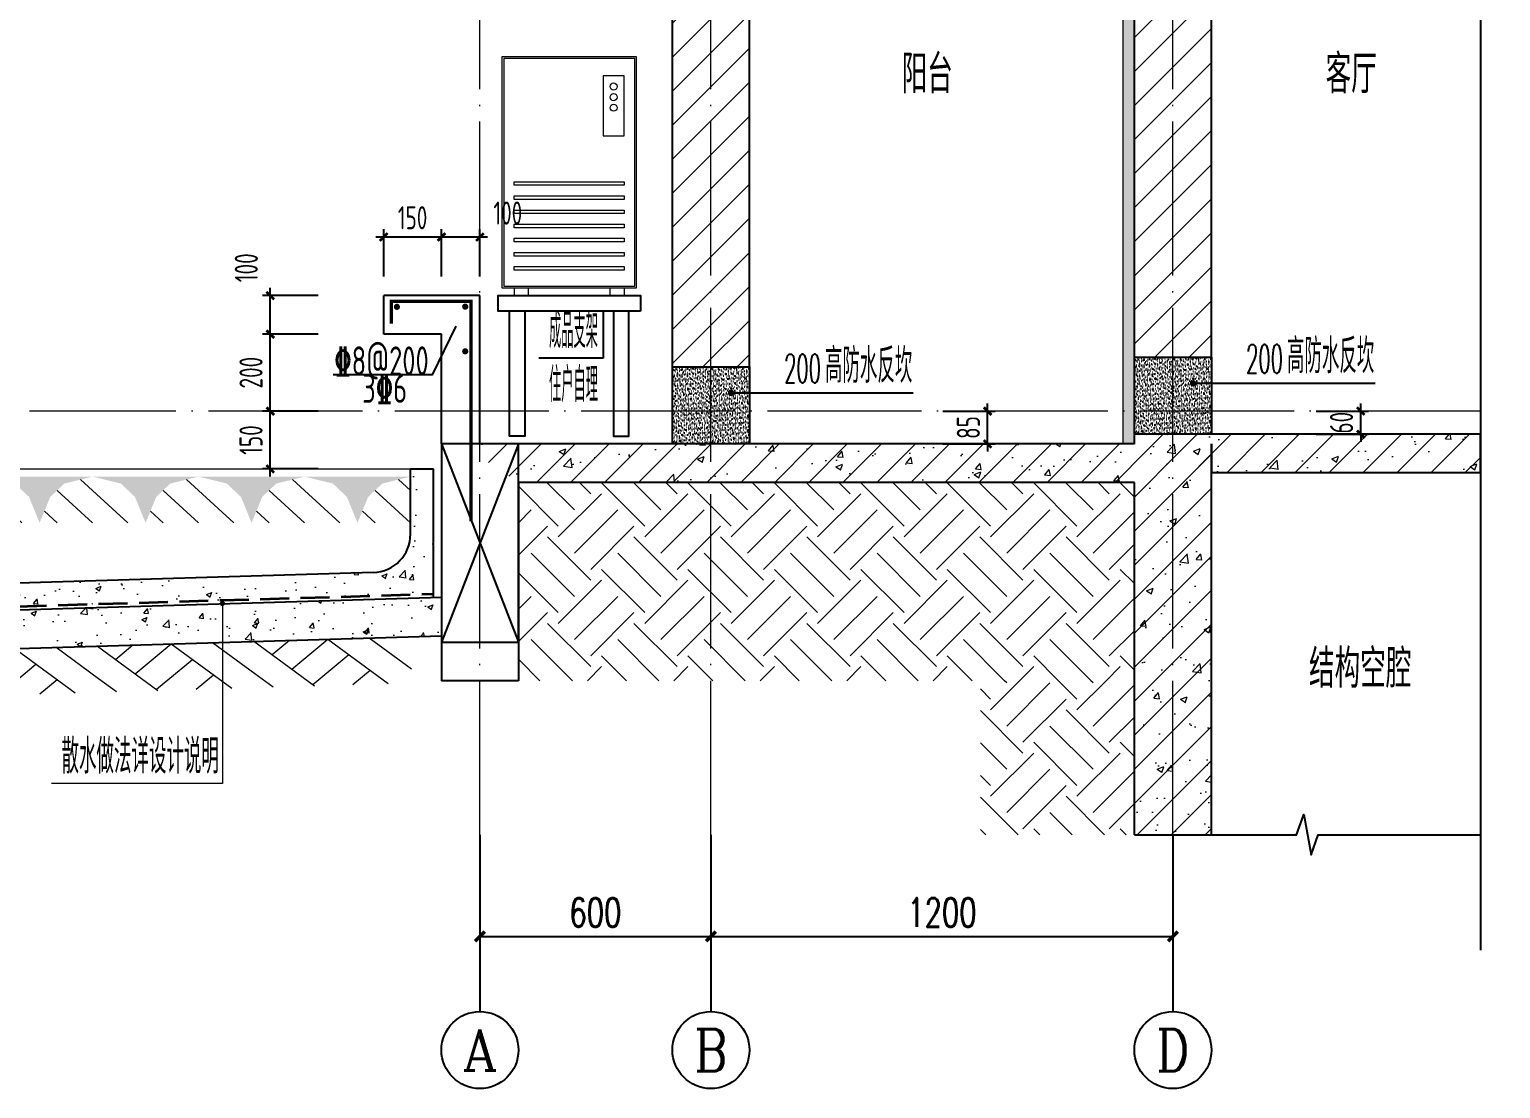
# Model space of a CAD drawing. Extents: x -1712635 to -854203, y -534641 to -21985.
# Drawn here: x -981584 to -977763, y -165650 to -162899 of the extents above; entities that cross this region are included whole.
import ezdxf
from ezdxf.enums import TextEntityAlignment as Align

# ---------------------------------------------------------------- set-up
doc = ezdxf.new("R2010")
doc.units = 0
doc.header["$LTSCALE"] = 1000
doc.linetypes.add('DASH', pattern=[0.35, 0.25, -0.1])
doc.linetypes.add('DOTE', pattern=[2.42, 2, -0.2, 0.02, -0.2])
doc.layers.get('0').update_dxf_attribs({"linetype": 'CONTINUOUS'})
doc.layers.get('Defpoints').update_dxf_attribs({"linetype": 'CONTINUOUS'})
for name, color, linetype in [('A-AXIS_TEXT', 7, 'CONTINUOUS'), ('AXIS', 3, 'CONTINUOUS'), ('COLUMN', 4, 'CONTINUOUS'), ('DIM', 2, 'CONTINUOUS'), ('DIM_IDEN', 67, 'CONTINUOUS'), ('DIM_SYMB', 3, 'CONTINUOUS'), ('PUB_TEXT', 2, 'CONTINUOUS'), ('REIN', 6, 'CONTINUOUS'), ('S-大样-砼线', 7, 'CONTINUOUS'), ('S-引出线', 40, 'CONTINUOUS'), ('TEXT', 2, 'CONTINUOUS'), ('WALL', 2, 'CONTINUOUS'), ('空调外机', 8, 'CONTINUOUS'), ('立面-看线', 251, 'CONTINUOUS')]:
    doc.layers.add(name, color=color, linetype=linetype)
for name, color, linetype, lineweight in [('AXIS_TEXT', 7, 'CONTINUOUS', 20), ('DOTE', 19, 'DOTE', 9), ('PUB_HATCH', 8, 'CONTINUOUS', 9), ('填充', 251, 'CONTINUOUS', 5), ('平面-排水沟', 86, 'CONTINUOUS', 15), ('平面-空调室外机', 143, 'CONTINUOUS', 9), ('立面-中轮廓线', 30, 'CONTINUOUS', 35), ('粉刷', 251, 'CONTINUOUS', 9)]:
    doc.layers.add(name, color=color, linetype=linetype, lineweight=lineweight)
doc.styles.add('_TCH_AXIS', font='COMPLEX', dxfattribs={"bigfont": 'GBCBIG'})
doc.styles.add('_TCH_DIM_T3', font='SIMPLEX', dxfattribs={"width": 0.705882, "bigfont": 'GBCBIG'})
doc.styles.add('COMPLEX', font='COMPLEX')
doc.styles.add('DIM_FONT_T3', font='SIMPLEX', dxfattribs={"width": 0.705882, "bigfont": 'GBCBIG'})
doc.styles.add('TSSD_DIMENSION', font='Tssdeng.shx', dxfattribs={"width": 0.7, "bigfont": 'tssdchn.shx'})
doc.styles.add('TSSD_REIN', font='tssdeng.shx', dxfattribs={"width": 0.7, "height": 300, "bigfont": 'tssdchn.shx'})
doc.dimstyles.new('_TCH_ARCH&&25', dxfattribs={"dimtxt": 74.375, "dimasz": 25, "dimexe": 62.5, "dimexo": 75, "dimgap": 25, "dimtad": 1, "dimdec": 0, "dimzin": 0, "dimdsep": 46, "dimtxsty": '_TCH_DIM_T3', "dimblk": 'ARCHTICK', "dimcen": 0.09, "dimclrt": 7, "dimazin": 0, "dimtfac": 1, "dimtdec": 0, "dimtix": 1, "dimtmove": 2, "dimatfit": 3, "dimldrblk": 'ARCHTICK', "dimfxl": 0, "dimtolj": 1, "dimtzin": 0, "dimarcsym": 0})
doc.dimstyles.new('TSSD_20_20', dxfattribs={"dimtxt": 60, "dimasz": 20, "dimexe": 20, "dimexo": 50, "dimgap": 20, "dimtad": 1, "dimdec": 0, "dimzin": 0, "dimdsep": 46, "dimtxsty": 'TSSD_DIMENSION', "dimblk": 'ARCHTICK', "dimblk1": 'ARCHTICK', "dimblk2": 'ARCHTICK', "dimcen": 0, "dimdle": 20, "dimclrt": 7, "dimadec": 0, "dimazin": 0, "dimtfac": 1, "dimtdec": 0, "dimtix": 1, "dimtmove": 2, "dimatfit": 3, "dimfxl": 0, "dimtolj": 1, "dimtzin": 0, "dimarcsym": 0})
pattern_1 = [(45, (-1845822.76, -37904.43), (0, 224.506403), [158.75, -158.75]), (45, (-1845864.85, -37862.34), (0, 224.506403), [158.75, -158.75]), (45, (-1845906.95, -37820.24), (0, 224.506403), [158.75, -158.75]), (135, (-1845906.95, -37792.18), (-224.506403, 0), [158.75, -158.75]), (135, (-1845864.85, -37750.08), (-224.506403, 0), [158.75, -158.75]), (135, (-1845822.76, -37707.99), (-224.506403, 0), [158.75, -158.75])]
pattern_2 = [(50, (28072.99, 249033.25), (143.452037, -12.550427), [15, -165]), (355, (28072.99, 249033.25), (-27.750267, 150.438427), [12, -132]), (100.4514, (28084.94, 249032.2), (115.701876, 137.88791), [12.74804, -140.22842]), (46.1842, (28072.99, 249073.25), (213.44821, -33.1038), [22.5, -247.5]), (96.6356, (28090.77, 249070.5), (186.93254, 194.82357), [19.12206, -210.3426]), (351.1842, (28072.99, 249073.25), (186.93239, 194.82372), [18, -198]), (21, (28092.99, 249063.25), (119.38141, -80.52378), [15, -165]), (326, (28092.99, 249063.25), (48.663066, 145.03001), [12, -132]), (71.4514, (28102.93, 249056.54), (168.044526, 64.5061), [12.74804, -140.22842]), (37.5, (28072.986, 249033.25), (2.431971, 66.578771), [0, -130.4, 0, -134, 0, -132.5]), (7.5, (28072.986, 249033.25), (52.613907, 78.882342), [0, -76.4, 0, -127.4, 0, -50.5]), (327.5, (28028.386, 249033.25), (106.764487, -4.510974), [0, -50, 0, -156, 0, -207]), (317.5, (28008.39, 249033.25), (116.637234, 20.020996), [0, -65, 0, -103.6, 0, -147])]
pattern_3 = [(45, (-1569657.01, 4597.395), (-44.1941915, 44.1941915), [])]
pattern_4 = [(45, (-1569657.01, 4552.52), (-44.194174, 44.194174), []), (50, (-1569657.01, 4552.52), (179.315046, -15.688034), [18.75, -206.25]), (355, (-1569657.01, 4552.52), (-34.687833, 188.048033), [15, -165]), (100.4514, (-1569642.07, 4551.21), (144.627345, 172.359886), [15.93505, -175.28553]), (46.1842, (-1569657, 4602.52), (266.81026, -41.37975), [28.125, -309.375]), (96.6356, (-1569634.78, 4599.07), (233.66568, 243.52947), [23.90257, -262.92825]), (351.1842, (-1569657, 4602.52), (233.66549, 243.52965), [22.5, -247.5]), (21, (-1569632.01, 4590.02), (149.226763, -100.654723), [18.75, -206.25]), (326, (-1569632.01, 4590.02), (60.828833, 181.28751), [15, -165]), (71.4514, (-1569619.58, 4581.63), (210.055657, 80.632624), [15.93505, -175.28553]), (37.5, (-1569657.01, 4552.52), (3.039964, 83.2234635), [0, -163, 0, -167.5, 0, -165.625]), (7.5, (-1569657.01, 4552.52), (65.767384, 98.602928), [0, -95.5, 0, -159.25, 0, -63.125]), (327.5, (-1569712.76, 4552.52), (133.455609, -5.638718), [0, -62.5, 0, -195, 0, -258.75]), (317.5, (-1569737.76, 4552.52), (145.796542, 25.026246), [0, -81.25, 0, -129.5, 0, -183.75])]

# ---------------------------------------------------------------- blocks, each defined once
blk = doc.blocks.new('$LINEPAT$素土夯实')
at = {"color": 0}
for p, q in [((0, -210), (210, 0)), ((120, -300), (420, 0)), ((420, 0), (607.5, -187.5)), ((495, -300), (795, 0)), ((615, 0), (705, -90)), ((315, -105), (502.5, -292.5)), ((210, -210), (300, -300)), ((705, -300), (795, -210))]:
    blk.add_line(p, q, dxfattribs=at)
blk = doc.blocks.new('$LinePat$自然土壤')
at = {"color": 0}
for p, q in [((0, -90), (71, -19)), ((0, -300), (210.7, -89.3)), ((420, -300), (630, -90)), ((210, -300), (286.4, -223.6))]:
    blk.add_line(p, q, dxfattribs=at)
for points in [[(0, 0), (630, 0), (168, -45), (462, -45)], [(168, -45), (462, -45), (252, -132), (378, -132)], [(252, -132), (378, -132), (315, -300)]]:
    blk.add_solid(points, dxfattribs=at)
blk = doc.blocks.new('sanshui')
at = {"layer": '粉刷'}
h = blk.add_hatch(dxfattribs=at)
h.set_pattern_fill('混凝土', color=256, scale=20)
h.set_pattern_definition(pattern_2)
edge = h.paths.add_edge_path()
edge.add_line((346317.8, 427329.6), (346257.8, 427329.6))
edge.add_line((346257.8, 427329.6), (346257.8, 427160.3))
edge.add_arc((346157.8, 427160.3), 100, 271.7184, 360, ccw=False)
edge.add_line((346160.8, 427060.3), (345137.8, 427029.6))
edge.add_line((345137.8, 427029.6), (345137.8, 426969.6))
edge.add_line((345137.8, 426969.6), (346317.8, 427005))
edge.add_line((346317.8, 427005), (346317.8, 427329.6))
h = blk.add_hatch(dxfattribs=at)
h.set_pattern_fill('混凝土', color=256, scale=20)
h.set_pattern_definition(pattern_2)
h.paths.add_polyline_path([(346337.8, 426895.6), (346337.8, 426995.6), (345037.8, 426956.6), (345037.8, 426856.6)])
at = {"layer": 'COLUMN'}
for p, q in [((346257.8, 427329.6), (346317.8, 427329.6)), ((346257.8, 427160.3), (346257.8, 427329.6)), ((346317.8, 426995), (346317.8, 427329.6)), ((346160.8, 427060.3), (345137.8, 427029.6)), ((345137.8, 426959.6), (345137.8, 427029.6)), ((346338.1, 426995.6), (345037.8, 426956.6)), ((345037.8, 426856.6), (345037.8, 426956.6)), ((346338.1, 426895.6), (345037.8, 426856.6))]:
    blk.add_line(p, q, dxfattribs=at)
blk.add_arc((346157.8, 427160.3), 100, 271.7184, 0, dxfattribs=at)
at = {"layer": '立面-中轮廓线', "linetype": 'DASH', "ltscale": 0.3}
blk.add_lwpolyline([(345027.8, 426856.6), (345027.8, 426966.3), (346317.8, 427005)], dxfattribs=at)
at = {"layer": '粉刷'}
blk.add_line((344881.5, 427329.6), (346257.8, 427329.6), dxfattribs=at)
at = {"layer": '粉刷', "yscale": 0.4, "zscale": 0.4}
for name, p, xscale, rotation in [('$LinePat$自然土壤', (345156.8, 427309.6), -0.4369306507241237, 359.9999999999903), ('$LinePat$自然土壤', (345432, 427309.6), -0.4369306507241237, 359.9999999999903), ('$LinePat$自然土壤', (345707.3, 427309.6), -0.4369306507241237, 359.9999999999903), ('$LinePat$自然土壤', (345982.6, 427309.6), -0.4369306507241237, 359.9999999999903), ('$LinePat$自然土壤', (346257.8, 427309.6), -0.4369306507241237, 359.9999999999903), ('$LINEPAT$素土夯实', (345444.5, 426868.8), -0.5117605352322558, 1.718358001643932), ('$LINEPAT$素土夯实', (345851.2, 426881), -0.5117605352322558, 1.718358001643932), ('$LINEPAT$素土夯实', (346257.8, 426893.2), -0.5117605352322558, 1.718358001643932)]:
    blk.add_blockref(name, p, dxfattribs=dict(at, xscale=xscale, rotation=rotation))
blk = doc.blocks.new('kongtiao')
for p, q in [((-338.7, 49), (-338.7, -550.8)), ((11, 49), (-338.7, 49)), ((-334.1, 44.4), (-334.1, -546.2)), ((6.4, 44.4), (-334.1, 44.4)), ((6.4, -546.2), (6.4, 44.4)), ((11, -550.8), (11, 49)), ((-76.2, -0.5), (-76.2, -156.5)), ((-21.1, -0.5), (-76.2, -0.5)), ((-21.1, -156.5), (-21.1, -0.5)), ((-76.2, -156.5), (-21.1, -156.5)), ((-338.7, -550.8), (11, -550.8)), ((-334.1, -546.2), (6.4, -546.2)), ((-306.6, -550.8), (-306.6, -571.2)), ((-306.6, -571.2), (-269.8, -571.2)), ((-269.8, -571.2), (-269.8, -550.8)), ((-57.9, -571.2), (-57.9, -550.8)), ((-21.1, -571.2), (-57.9, -571.2)), ((-21.1, -550.8), (-21.1, -571.2))]:
    blk.add_line(p, q)
for points in [[(-306.6, -275.4), (-21.1, -275.4), (-21.1, -284.6), (-306.6, -284.6)], [(-306.6, -312.1), (-21.1, -312.1), (-21.1, -321.3), (-306.6, -321.3)], [(-306.6, -348.8), (-21.1, -348.8), (-21.1, -358), (-306.6, -358)], [(-306.6, -385.6), (-21.1, -385.6), (-21.1, -394.7), (-306.6, -394.7)], [(-306.6, -422.3), (-21.1, -422.3), (-21.1, -431.5), (-306.6, -431.5)], [(-306.6, -459), (-21.1, -459), (-21.1, -468.2), (-306.6, -468.2)], [(-306.6, -495.7), (-21.1, -495.7), (-21.1, -504.9), (-306.6, -504.9)]]:
    blk.add_lwpolyline(points, close=True)
for centre in [(-48.7, -28), (-48.7, -55.6), (-48.7, -83.1)]:
    blk.add_circle(centre, 9.18)
blk = doc.blocks.new('_ArchTick')
at = {"color": 0, "const_width": 0.35}
blk.add_lwpolyline([(-0.5, -0.5), (0.5, 0.5)], dxfattribs=at)
blk = doc.blocks.new('*D2851')
at = {"layer": 'AXIS', "color": 0, "lineweight": -2}
for p, q in [((-980413.7, -165065.5), (-980413.7, -165317.1)), ((-979813.7, -165065.5), (-979813.7, -165317.1)), ((-980413.7, -165254.6), (-979813.7, -165254.6))]:
    blk.add_line(p, q, dxfattribs=at)
at = {"layer": 'Defpoints', "color": 0}
for p in [(-980413.7, -164990.5), (-979813.7, -164990.5), (-979813.7, -165254.6)]:
    blk.add_point(p, dxfattribs=at)
at = {"layer": 'AXIS', "color": 0, "lineweight": -2, "xscale": 25, "yscale": 25, "zscale": 25, "rotation": 180}
blk.add_blockref('_ArchTick', (-980413.7, -165254.6), dxfattribs=at)
at = {"layer": 'AXIS', "color": 0, "lineweight": -2, "xscale": 25, "yscale": 25, "zscale": 25}
blk.add_blockref('_ArchTick', (-979813.7, -165254.6), dxfattribs=at)
at = {"layer": 'AXIS', "color": 7, "insert": (-980113.7, -165192.4), "char_height": 74.38, "attachment_point": 5, "style": '_TCH_DIM_T3'}
blk.add_mtext('\\A1;600', dxfattribs=at)
blk = doc.blocks.new('*D2852')
at = {"layer": 'AXIS', "color": 0, "lineweight": -2}
for p, q in [((-979813.7, -165065.5), (-979813.7, -165317.1)), ((-978613.7, -165065.5), (-978613.7, -165317.1)), ((-979813.7, -165254.6), (-978613.7, -165254.6))]:
    blk.add_line(p, q, dxfattribs=at)
at = {"layer": 'Defpoints', "color": 0}
for p in [(-979813.7, -164990.5), (-978613.7, -164990.5), (-978613.7, -165254.6)]:
    blk.add_point(p, dxfattribs=at)
at = {"layer": 'AXIS', "color": 0, "lineweight": -2, "xscale": 25, "yscale": 25, "zscale": 25, "rotation": 180}
blk.add_blockref('_ArchTick', (-979813.7, -165254.6), dxfattribs=at)
at = {"layer": 'AXIS', "color": 0, "lineweight": -2, "xscale": 25, "yscale": 25, "zscale": 25}
blk.add_blockref('_ArchTick', (-978613.7, -165254.6), dxfattribs=at)
at = {"layer": 'AXIS', "color": 7, "insert": (-979213.7, -165192.4), "char_height": 74.38, "attachment_point": 5, "style": '_TCH_DIM_T3'}
blk.add_mtext('\\A1;1200', dxfattribs=at)
blk = doc.blocks.new('_AXISO')
blk.add_circle((0, 0), 0.5)
at = {"layer": 'A-AXIS_TEXT', "style": 'COMPLEX', "width": 1.041667}
blk.add_attdef('A', text='', height=0.56, dxfattribs=at).set_placement((-0.25, -0.28), (0.25, -0.28), align=Align.FIT)
blk = doc.blocks.new('A$C5D8418BC')
at = {"layer": 'REIN'}
blk.add_lwpolyline([(150.9, 827.1, 9, 9, 0), (150.9, 885.3, 9, 9, 0), (357.8, 885.3, 9, 9, 0), (357.8, 313.8, 9, 9, 0)], format="xyseb", dxfattribs=at)
at = {"layer": 'REIN', "const_width": 8}
for points in [[(161.2, 870.9, 1), (169.2, 870.9, 1)], [(338.6, 871.5, 1), (346.6, 871.5, 1)], [(338.6, 755.3, 1), (346.6, 755.3, 1)]]:
    blk.add_lwpolyline(points, format="xyb", close=True, dxfattribs=at)
at = {"layer": 'S-大样-砼线'}
for p, q in [((280.8, 515), (480.8, 0)), ((480.9, 515), (280.9, 0))]:
    blk.add_line(p, q, dxfattribs=at)
blk.add_lwpolyline([(480.8, 515), (280.8, 515), (280.8, 0), (480.8, 0)], close=True, dxfattribs=at)
at = {"layer": 'S-引出线'}
blk.add_lwpolyline([(318.6, 820.3), (257, 693.9), (0, 693.9)], dxfattribs=at)
at = {"layer": 'TEXT', "style": 'TSSD_REIN', "width": 0.7}
for s, p in [('%%1328@200', (2.7, 693.2)), ('3%%1326', (75, 621.6))]:
    blk.add_text(s, height=75, rotation=0, dxfattribs=at).set_placement(p)
blk = doc.blocks.new('20210902.15310781')
at = {"layer": 'DOTE', "color": 1, "linetype": 'DOTE', "ltscale": 0.2}
for p, q in [((79213.2, -133245.9), (79213.2, -113645.9)), ((79813.2, -133245.9), (79813.2, -113645.9)), ((81013.2, -133245.9), (81013.2, -113645.9)), ((81811.7, -132145.9), (78043, -132145.9))]:
    blk.add_line(p, q, dxfattribs=at)
blk = doc.blocks.new('*D3870')
at = {"layer": 'Defpoints', "color": 0}
for p in [(-978291.7, -163890.5), (-978125.7, -163890.5), (-978291.7, -163950.5)]:
    blk.add_point(p, dxfattribs=at)
at = {"layer": 'DIM', "color": 0, "lineweight": -2}
for p, q in [((-978241.7, -163890.5), (-978105.7, -163890.5)), ((-978125.7, -163890.5), (-978125.7, -163870.5)), ((-978125.7, -163950.5), (-978125.7, -163890.5)), ((-978241.7, -163950.5), (-978105.7, -163950.5)), ((-978125.7, -163950.5), (-978125.7, -163970.5))]:
    blk.add_line(p, q, dxfattribs=at)
at = {"layer": 'DIM', "color": 0, "lineweight": -2, "xscale": 20, "yscale": 20, "zscale": 20}
for p, rotation in [((-978125.7, -163890.5), 270), ((-978125.7, -163950.5), 90)]:
    blk.add_blockref('_ArchTick', p, dxfattribs=dict(at, rotation=rotation))
at = {"layer": 'DIM', "color": 7, "insert": (-978175.7, -163920.5), "char_height": 60, "attachment_point": 5, "rotation": 90, "style": 'TSSD_DIMENSION'}
blk.add_mtext('\\A1;60', dxfattribs=at)
blk = doc.blocks.new('*D3871')
at = {"layer": 'Defpoints', "color": 0}
for p in [(-979261, -163890.5), (-979095, -163890.5), (-979261, -163975.5)]:
    blk.add_point(p, dxfattribs=at)
at = {"layer": 'DIM', "color": 0, "lineweight": -2}
for p, q in [((-979211, -163890.5), (-979075, -163890.5)), ((-979095, -163890.5), (-979095, -163870.5)), ((-979095, -163975.5), (-979095, -163890.5)), ((-979211, -163975.5), (-979075, -163975.5)), ((-979095, -163975.5), (-979095, -163995.5))]:
    blk.add_line(p, q, dxfattribs=at)
at = {"layer": 'DIM', "color": 0, "lineweight": -2, "xscale": 20, "yscale": 20, "zscale": 20}
for p, rotation in [((-979095, -163890.5), 270), ((-979095, -163975.5), 90)]:
    blk.add_blockref('_ArchTick', p, dxfattribs=dict(at, rotation=rotation))
at = {"layer": 'DIM', "color": 7, "insert": (-979145, -163933), "char_height": 60, "attachment_point": 5, "rotation": 90, "style": 'TSSD_DIMENSION'}
blk.add_mtext('\\A1;85', dxfattribs=at)
blk = doc.blocks.new('*D3885')
at = {"layer": 'Defpoints', "color": 0}
for p in [(-980513.7, -163438.2), (-980663.7, -163590.5), (-980513.7, -163590.5)]:
    blk.add_point(p, dxfattribs=at)
at = {"layer": 'DIM', "color": 0, "lineweight": -2}
for p, q in [((-980663.7, -163540.5), (-980663.7, -163418.2)), ((-980513.7, -163540.5), (-980513.7, -163418.2)), ((-980683.7, -163438.2), (-980493.7, -163438.2))]:
    blk.add_line(p, q, dxfattribs=at)
at = {"layer": 'DIM', "color": 0, "lineweight": -2, "xscale": 20, "yscale": 20, "zscale": 20, "rotation": 180}
blk.add_blockref('_ArchTick', (-980663.7, -163438.2), dxfattribs=at)
at = {"layer": 'DIM', "color": 0, "lineweight": -2, "xscale": 20, "yscale": 20, "zscale": 20}
blk.add_blockref('_ArchTick', (-980513.7, -163438.2), dxfattribs=at)
at = {"layer": 'DIM', "color": 7, "insert": (-980588.7, -163388.2), "char_height": 60, "attachment_point": 5, "style": 'TSSD_DIMENSION'}
blk.add_mtext('\\A1;150', dxfattribs=at)
blk = doc.blocks.new('*D3886')
at = {"layer": 'Defpoints', "color": 0}
for p in [(-980413.7, -163438.2), (-980513.7, -163590.5), (-980413.7, -163590.5)]:
    blk.add_point(p, dxfattribs=at)
at = {"layer": 'DIM', "color": 0, "lineweight": -2}
for p, q in [((-980513.7, -163540.5), (-980513.7, -163418.2)), ((-980413.7, -163540.5), (-980413.7, -163418.2)), ((-980533.7, -163438.2), (-980393.7, -163438.2))]:
    blk.add_line(p, q, dxfattribs=at)
at = {"layer": 'DIM', "color": 0, "lineweight": -2, "xscale": 20, "yscale": 20, "zscale": 20, "rotation": 180}
blk.add_blockref('_ArchTick', (-980513.7, -163438.2), dxfattribs=at)
at = {"layer": 'DIM', "color": 0, "lineweight": -2, "xscale": 20, "yscale": 20, "zscale": 20}
blk.add_blockref('_ArchTick', (-980413.7, -163438.2), dxfattribs=at)
at = {"layer": 'DIM', "color": 7, "insert": (-980341.3, -163376), "char_height": 60, "attachment_point": 5, "style": 'TSSD_DIMENSION'}
blk.add_mtext('\\A1;100', dxfattribs=at)
blk = doc.blocks.new('*D3887')
at = {"layer": 'Defpoints', "color": 0}
for p in [(-980958.3, -163590.5), (-980783.7, -163590.5), (-980783.7, -163690.5)]:
    blk.add_point(p, dxfattribs=at)
at = {"layer": 'DIM', "color": 0, "lineweight": -2}
for p, q in [((-980958.3, -163710.5), (-980958.3, -163570.5)), ((-980833.7, -163590.5), (-980978.3, -163590.5)), ((-980833.7, -163690.5), (-980978.3, -163690.5))]:
    blk.add_line(p, q, dxfattribs=at)
at = {"layer": 'DIM', "color": 0, "lineweight": -2, "xscale": 20, "yscale": 20, "zscale": 20}
for p, rotation in [((-980958.3, -163590.5), 90), ((-980958.3, -163690.5), 270)]:
    blk.add_blockref('_ArchTick', p, dxfattribs=dict(at, rotation=rotation))
at = {"layer": 'DIM', "color": 7, "insert": (-981020.5, -163518.1), "char_height": 60, "attachment_point": 5, "rotation": 90, "style": 'TSSD_DIMENSION'}
blk.add_mtext('\\A1;100', dxfattribs=at)
blk = doc.blocks.new('*D3888')
at = {"layer": 'Defpoints', "color": 0}
for p in [(-980958.3, -163690.5), (-980783.7, -163690.5), (-980783.7, -163890.5)]:
    blk.add_point(p, dxfattribs=at)
at = {"layer": 'DIM', "color": 0, "lineweight": -2}
for p, q in [((-980833.7, -163690.5), (-980978.3, -163690.5)), ((-980958.3, -163910.5), (-980958.3, -163670.5)), ((-980833.7, -163890.5), (-980978.3, -163890.5))]:
    blk.add_line(p, q, dxfattribs=at)
at = {"layer": 'DIM', "color": 0, "lineweight": -2, "xscale": 20, "yscale": 20, "zscale": 20}
for p, rotation in [((-980958.3, -163690.5), 90), ((-980958.3, -163890.5), 270)]:
    blk.add_blockref('_ArchTick', p, dxfattribs=dict(at, rotation=rotation))
at = {"layer": 'DIM', "color": 7, "insert": (-981008.3, -163790.5), "char_height": 60, "attachment_point": 5, "rotation": 90, "style": 'TSSD_DIMENSION'}
blk.add_mtext('\\A1;200', dxfattribs=at)
blk = doc.blocks.new('*D3889')
at = {"layer": 'Defpoints', "color": 0}
for p in [(-980958.3, -163890.5), (-980783.7, -163890.5), (-980783.7, -164040.5)]:
    blk.add_point(p, dxfattribs=at)
at = {"layer": 'DIM', "color": 0, "lineweight": -2}
for p, q in [((-980833.7, -163890.5), (-980978.3, -163890.5)), ((-980958.3, -164060.5), (-980958.3, -163870.5)), ((-980833.7, -164040.5), (-980978.3, -164040.5))]:
    blk.add_line(p, q, dxfattribs=at)
at = {"layer": 'DIM', "color": 0, "lineweight": -2, "xscale": 20, "yscale": 20, "zscale": 20}
for p, rotation in [((-980958.3, -163890.5), 90), ((-980958.3, -164040.5), 270)]:
    blk.add_blockref('_ArchTick', p, dxfattribs=dict(at, rotation=rotation))
at = {"layer": 'DIM', "color": 7, "insert": (-981008.3, -163965.5), "char_height": 60, "attachment_point": 5, "rotation": 90, "style": 'TSSD_DIMENSION'}
blk.add_mtext('\\A1;150', dxfattribs=at)

msp = doc.modelspace()

# ---------------------------------------------------------------- hatches: boundary and pattern name
at = {"layer": 'PUB_HATCH'}
h = msp.add_hatch(dxfattribs=at)
h.set_pattern_fill('普通砖', color=256, scale=25, style=0)
h.set_pattern_definition(pattern_3)
h.paths.add_polyline_path([(-979713.68, -163775.52), (-979713.68, -161175.52), (-979913.68, -161175.52), (-979913.68, -163775.52)])
h = msp.add_hatch(dxfattribs=at)
h.set_pattern_fill('普通砖', color=256, scale=25, style=0)
h.set_pattern_definition(pattern_3)
h.paths.add_polyline_path([(-978513.68, -163750.52), (-978513.68, -161175.52), (-978713.68, -161175.52), (-978713.68, -163750.52)])
h = msp.add_hatch(dxfattribs=at)
h.set_pattern_fill('钢筋混凝土', color=256, scale=25, style=0)
h.set_pattern_definition(pattern_4)
h.paths.add_polyline_path([(-977815.15, -163950.52), (-978713.68, -163950.52), (-978513.68, -164050.52), (-977815.15, -164050.52)])
h = msp.add_hatch(dxfattribs=at)
h.set_pattern_fill('钢筋混凝土', color=256, scale=25, style=0)
h.set_pattern_definition(pattern_4)
h.paths.add_polyline_path([(-978647.01, -164008.85), (-978513.68, -163975.52), (-978513.68, -164050.52), (-978713.68, -163950.52), (-978713.68, -163975.52)])
h = msp.add_hatch(dxfattribs=at)
h.set_pattern_fill('钢筋混凝土', color=256, scale=25, style=0)
h.set_pattern_definition(pattern_4)
h.paths.add_polyline_path([(-978647.01, -164008.85), (-978713.68, -163975.52), (-980413.68, -163975.52), (-980413.68, -164008.85), (-980313.68, -164075.52), (-978713.68, -164075.52)])
h = msp.add_hatch(dxfattribs=at)
h.set_pattern_fill('钢筋混凝土', color=256, scale=25, style=0)
h.set_pattern_definition(pattern_4)
h.paths.add_polyline_path([(-978513.71, -164990.52), (-978513.68, -163975.52), (-978647.01, -164008.85), (-978713.68, -164075.52), (-978713.71, -164990.51)])
at = {"layer": '填充'}
h = msp.add_hatch(dxfattribs=at)
h.set_pattern_fill('EARTH', color=250, scale=50, angle=45, style=0)
h.set_pattern_definition(pattern_1)
h.paths.add_polyline_path([(-980313.68, -164590.5), (-978713.69, -164590.53), (-978713.69, -164075.53), (-980313.68, -164075.5)])
h = msp.add_hatch(dxfattribs=at)
h.set_pattern_fill('EARTH', color=250, scale=50, angle=45, style=0)
h.set_pattern_definition(pattern_1)
h.paths.add_polyline_path([(-978713.68, -164590.52), (-979113.68, -164590.52), (-979113.68, -164990.71), (-978713.68, -164990.71)])
at = {"layer": '立面-看线'}
h = msp.add_hatch(dxfattribs=at)
h.set_pattern_fill('HONEY', color=256, scale=7, angle=90)
h.set_pattern_definition([(90, (-593351.727, -965143.755), (-9.623705, 16.66875), [11.1125, -22.225]), (210, (-593351.727, -965143.755), (-9.62370845, -16.66874801), [11.1125, -22.225]), (150, (-593351.727, -965143.755), (-19.24741345, 1.99e-06), [-22.225, 11.1125])])
edge = h.paths.add_edge_path()
edge.add_line((-978741, -163975.52), (-978713.68, -163975.52))
edge.add_line((-978713.68, -163975.52), (-978713.68, -161175.52))
edge.add_line((-978713.68, -161175.52), (-978743.68, -161175.52))
edge.add_line((-978743.68, -161175.52), (-978743.68, -163975.52))
h = msp.add_hatch(dxfattribs=at)
h.set_pattern_fill('碎沙', color=256, scale=4)
h.set_pattern_definition([(37.5, (-1780966.919, -549337.4675), (-0.32000626, 9.78826475), [0, -7.7216, 0, -8.636, 0, -8.255]), (7.5, (-1780966.919, -549337.467), (8.99046566, 14.33650201), [0, -4.1656, 0, -6.9596, 0, -2.667]), (327.5, (-1780973.167, -549337.4675), (15.819847405, 0.02874369), [0, -2.54, 0, -9.144, 0, -11.938]), (317.5, (-1780973.167, -549337.467), (15.27112905, 4.45858647), [0, -1.27, 0, -5.9944, 0, -6.858])])
h.paths.add_polyline_path([(-979913.68, -163975.52), (-979713.68, -163975.52), (-979713.68, -163775.52), (-979913.68, -163775.52)])
h = msp.add_hatch(dxfattribs=at)
h.set_pattern_fill('碎沙', color=256, scale=4)
h.set_pattern_definition([(37.5, (-1779766.919, -549312.4675), (-0.32000626, 9.78826475), [0, -7.7216, 0, -8.636, 0, -8.255]), (7.5, (-1779766.919, -549312.467), (8.99046566, 14.33650201), [0, -4.1656, 0, -6.9596, 0, -2.667]), (327.5, (-1779773.167, -549312.4675), (15.819847405, 0.02874369), [0, -2.54, 0, -9.144, 0, -11.938]), (317.5, (-1779773.167, -549312.467), (15.27112905, 4.45858647), [0, -1.27, 0, -5.9944, 0, -6.858])])
h.paths.add_polyline_path([(-978713.68, -163950.52), (-978513.68, -163950.52), (-978513.68, -163750.52), (-978713.68, -163750.52)])

# ---------------------------------------------------------------- linework, layer by layer
at = {"layer": 'AXIS'}
for p, q in [((-980413.71, -164990.52), (-980413.71, -165449.91)), ((-979813.71, -164990.52), (-979813.71, -165449.91)), ((-978613.71, -164990.52), (-978613.71, -165449.91))]:
    msp.add_line(p, q, dxfattribs=at)
at = {"layer": 'DIM'}
for p, q in [((-980094.01, -163630.52), (-980094.01, -163752.97)), ((-980094.01, -163752.97), (-980260.55, -163752.97))]:
    msp.add_line(p, q, dxfattribs=at)
at = {"layer": 'DIM_IDEN'}
for p, q in [((-979761.24, -163843.23), (-979646.87, -163843.23)), ((-979646.87, -163843.23), (-979288.32, -163843.23)), ((-978561.24, -163818.23), (-978446.87, -163818.23)), ((-978446.87, -163818.23), (-978088.32, -163818.23))]:
    msp.add_line(p, q, dxfattribs=at)
at = {"layer": 'DIM_IDEN', "const_width": 8.33}
for points in [[(-978565.4, -163818.23, 1), (-978557.07, -163818.23, 1)], [(-979765.4, -163843.23, 1), (-979757.07, -163843.23, 1)]]:
    msp.add_lwpolyline(points, format="xyb", close=True, dxfattribs=at)
at = {"layer": 'DIM_SYMB'}
for points in [[(-977815.15, -145970.52), (-977815.15, -155602.39), (-977762.65, -155621.5), (-977867.65, -155640.01), (-977815.15, -155658.64), (-977815.15, -165290.52)], [(-978713.71, -164990.52), (-978292.56, -164990.52), (-978273.45, -164938.02), (-978254.93, -165043.02), (-978236.31, -164990.52), (-977815.15, -164990.52)]]:
    msp.add_lwpolyline(points, dxfattribs=at)
at = {"layer": 'PUB_HATCH', "color": 215}
msp.add_line((-978743.68, -161175.52), (-978743.68, -163975.52), dxfattribs=at)
at = {"layer": 'WALL'}
for p, q in [((-979913.68, -163775.52), (-979913.68, -161175.52)), ((-979713.68, -163775.52), (-979713.68, -161175.52)), ((-978713.68, -163750.52), (-978713.68, -161175.52)), ((-978513.68, -163750.52), (-978513.68, -161175.52)), ((-980413.68, -163590.5), (-980663.68, -163590.5)), ((-980663.68, -163690.5), (-980663.68, -163590.5)), ((-980413.68, -163975.52), (-980413.68, -163590.5)), ((-980513.68, -163690.5), (-980663.68, -163690.5)), ((-980513.68, -163975.52), (-980513.68, -163690.5)), ((-979913.68, -163775.52), (-979713.68, -163775.52)), ((-978713.68, -163750.52), (-978513.68, -163750.52)), ((-977815.15, -163950.52), (-978713.68, -163950.52)), ((-978713.68, -163975.52), (-978713.68, -163950.52)), ((-977815.15, -164050.52), (-977815.15, -163950.52)), ((-980513.68, -163975.52), (-980513.68, -164590.52)), ((-978713.68, -163975.52), (-980413.68, -163975.52)), ((-978513.71, -164990.52), (-978513.68, -163975.52)), ((-978513.68, -163975.52), (-978513.68, -164050.52)), ((-980313.68, -164075.52), (-980313.68, -164590.52)), ((-978713.68, -164075.52), (-980313.68, -164075.52)), ((-978713.71, -164990.51), (-978713.68, -164075.52)), ((-977815.15, -164050.52), (-978513.68, -164050.52)), ((-980313.68, -164590.52), (-980513.68, -164590.52)), ((-978713.71, -164990.51), (-978513.71, -164990.52))]:
    msp.add_line(p, q, dxfattribs=at)
for points in [[(-979913.68, -163775.52), (-979713.68, -163775.52), (-979713.68, -163975.52), (-979913.68, -163975.52)], [(-978713.68, -163750.52), (-978513.68, -163750.52), (-978513.68, -163950.52), (-978713.68, -163950.52)]]:
    msp.add_lwpolyline(points, close=True, dxfattribs=at)
at = {"layer": '平面-排水沟'}
for p, q in [((-981082.7, -164390.11), (-981082.7, -164857.95)), ((-981082.7, -164857.95), (-981526.83, -164857.95))]:
    msp.add_line(p, q, dxfattribs=at)
at = {"layer": '平面-排水沟', "const_width": 6.67}
msp.add_lwpolyline([(-981082.7, -164386.77, 1), (-981082.7, -164393.44, 1)], format="xyb", close=True, dxfattribs=at)
at = {"layer": '空调外机', "linetype": 'Continuous'}
msp.add_lwpolyline([(-979996.67, -163630.52), (-980366.67, -163630.52), (-980366.67, -163590.52), (-979996.67, -163590.52)], close=True, dxfattribs=at)
for points in [[(-980296.67, -163630.52), (-980296.67, -163955.52), (-980336.67, -163955.52), (-980336.67, -163630.52)], [(-980066.67, -163630.52), (-980066.67, -163955.52), (-980026.67, -163955.52), (-980026.67, -163630.52)]]:
    msp.add_lwpolyline(points, dxfattribs=at)

# ---------------------------------------------------------------- block references
msp.add_blockref('sanshui', (-1326851.8, -591370.15))
at = {"layer": 'AXIS'}
ref = msp.add_blockref('_AXISO', (-980413.71, -165549.91), dxfattribs=dict(at, xscale=200, yscale=200, zscale=200))
ref.add_attrib('A', 'A', dxfattribs={"layer": 'AXIS_TEXT', "height": 106.3, "style": '_TCH_AXIS'}).set_placement((-980459.27, -165603.06), (-980368.15, -165603.06), align=Align.FIT)
ref = msp.add_blockref('_AXISO', (-979813.71, -165549.91), dxfattribs=dict(at, xscale=200, yscale=200, zscale=200))
ref.add_attrib('A', 'B', dxfattribs={"layer": 'AXIS_TEXT', "height": 108.81, "style": '_TCH_AXIS'}).set_placement((-979857.75, -165604.32), (-979769.67, -165604.32), align=Align.FIT)
ref = msp.add_blockref('_AXISO', (-978613.71, -165549.91), dxfattribs=dict(at, xscale=200, yscale=200, zscale=200))
ref.add_attrib('A', 'D', dxfattribs={"layer": 'AXIS_TEXT', "height": 108.81, "style": '_TCH_AXIS'}).set_placement((-978657.75, -165604.32), (-978569.67, -165604.32), align=Align.FIT)
at = {"layer": 'DOTE'}
msp.add_blockref('20210902.15310781', (-1059626.86, -31744.62), dxfattribs=at)
at = {"layer": 'TEXT'}
msp.add_blockref('A$C5D8418BC', (-980794.53, -164490.51), dxfattribs=at)
at = {"layer": '平面-空调室外机'}
msp.add_blockref('kongtiao', (-980017.83, -163019.36), dxfattribs=at)

# ---------------------------------------------------------------- texts
at = {"layer": 'PUB_TEXT'}
for s, height, style, width, p in [('阳台', 100, 'TSSD_REIN', 0.7, (-979318.35, -163064.89)), ('客厅', 100, 'TSSD_REIN', 0.7, (-978217.16, -163064.89)), ('成品支架', 89.362, '_TCH_DIM_T3', 0.494118, (-980234.3, -163726.72)), ('高防水反坎', 89.362, 'DIM_FONT_T3', 0.705882, (-978317.6, -163791.98)), ('高防水反坎', 89.362, 'DIM_FONT_T3', 0.705882, (-979517.6, -163816.98)), ('200', 74.375, 'DIM_FONT_T3', 0.49827, (-978423.48, -163791.98)), ('住户自理', 89.362, '_TCH_DIM_T3', 0.494118, (-980234.3, -163866.72)), ('200', 74.375, 'DIM_FONT_T3', 0.49827, (-979623.48, -163816.98)), ('结构空腔', 100, 'TSSD_REIN', 0.7, (-978260.28, -164609.1)), ('散水做法详设计说明', 89.362, 'DIM_FONT_T3', 0.705882, (-981500.58, -164831.7))]:
    msp.add_text(s, height=height, dxfattribs=dict(at, style=style, width=width)).set_placement(p)

# ---------------------------------------------------------------- dimensions: what is measured, and where the dimension line sits
at = {"layer": 'AXIS'}
for p1, p2, picture, middle in [((-980413.68, -164990.52), (-979813.71, -164990.52), '*D2851', (-980113.69, -165192.36)), ((-979813.71, -164990.52), (-978613.68, -164990.52), '*D2852', (-979213.69, -165192.36))]:
    dim = msp.add_aligned_dim(p1=p1, p2=p2, distance=-264.03, dimstyle='_TCH_ARCH&&25', dxfattribs=at)
    dim.commit()
    dim.dimension.update_dxf_attribs({"geometry": picture, "text_midpoint": middle})
at = {"layer": 'DIM'}
for p1, p2, distance, picture, middle in [((-980663.68, -163590.5), (-980513.68, -163590.5), 152.32, '*D3885', (-980588.68, -163388.18)), ((-980783.68, -163890.52), (-980783.68, -163690.53), 174.61, '*D3888', (-981008.29, -163790.52)), ((-980783.68, -164040.52), (-980783.68, -163890.52), 174.61, '*D3889', (-981008.29, -163965.52)), ((-979261.01, -163975.52), (-979261.01, -163890.52), -165.96, '*D3871', (-979145.05, -163933.02)), ((-978291.69, -163950.52), (-978291.69, -163890.52), -165.96, '*D3870', (-978175.73, -163920.52))]:
    dim = msp.add_aligned_dim(p1=p1, p2=p2, distance=distance, dimstyle='TSSD_20_20', dxfattribs=at)
    dim.commit()
    dim.dimension.update_dxf_attribs({"geometry": picture, "text_midpoint": middle})
for base, p1, p2, angle, picture, middle in [((-980413.68, -163438.18), (-980513.68, -163590.5), (-980413.68, -163590.5), 360, '*D3886', (-980341.26, -163375.99)), ((-980958.29, -163590.53), (-980783.68, -163690.53), (-980783.68, -163590.53), 90, '*D3887', (-981020.48, -163518.11))]:
    dim = msp.add_linear_dim(base=base, p1=p1, p2=p2, angle=angle, dimstyle='TSSD_20_20', dxfattribs=at)
    dim.commit()
    dim.dimension.update_dxf_attribs({"geometry": picture, "text_midpoint": middle, "dimtype": 161})

doc.saveas('drawing.dxf')
